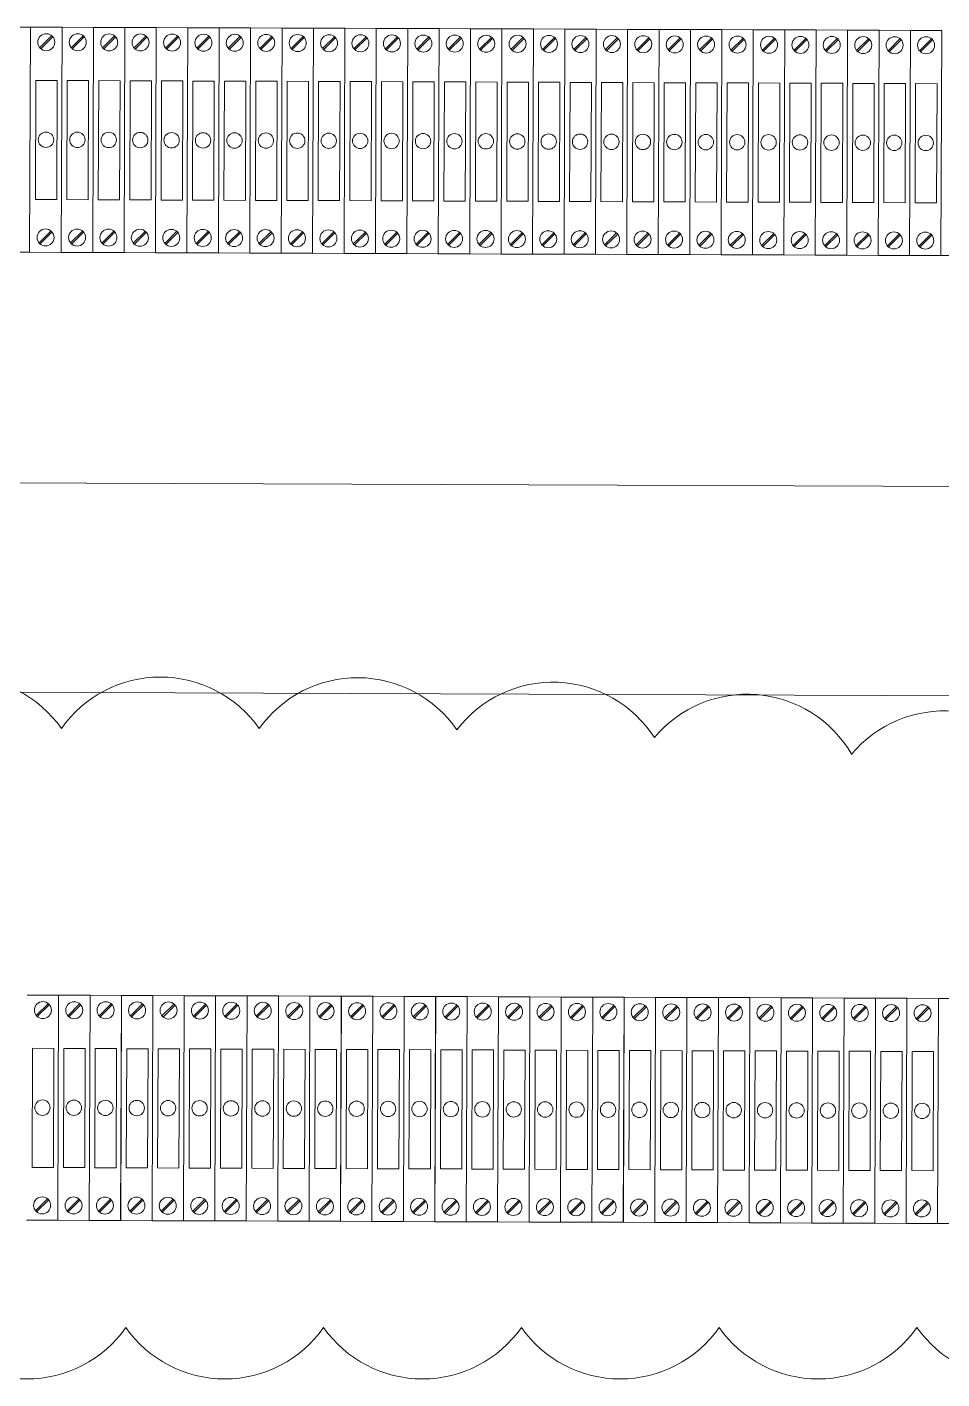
# Model space of a CAD drawing. Header units: millimetres. Extents: x 32721 to 103787, y 57624 to 127312.
# Drawn here: x 33355.2 to 33443.5, y 61426.7 to 61557.2 of the extents above; entities that cross this region are included whole.
import ezdxf

# ---------------------------------------------------------------- set-up
doc = ezdxf.new("R2010")
doc.units = ezdxf.units.MM
doc.header["$LTSCALE"] = 10
doc.layers.add('1轮廓实线层', color=7, linetype='Continuous', lineweight=18)

msp = doc.modelspace()

# ---------------------------------------------------------------- linework, layer by layer
at = {"layer": '1轮廓实线层', "lineweight": 13}
for p, q in [((33352.47, 61557.18), (33355.5, 61557.17)), ((33355.5, 61557.17), (33355.43, 61535.44)), ((33355.53, 61557.17), (33358.56, 61557.16)), ((33356.41, 61555.2), (33357.58, 61556.35)), ((33358.56, 61557.16), (33358.49, 61535.43)), ((33358.49, 61535.43), (33358.56, 61557.16)), ((33358.56, 61557.16), (33361.6, 61557.15)), ((33359.44, 61555.18), (33360.61, 61556.34)), ((33361.6, 61557.15), (33361.52, 61535.42)), ((33361.52, 61535.42), (33361.6, 61557.15)), ((33361.6, 61557.15), (33364.63, 61557.14)), ((33362.48, 61555.17), (33363.64, 61556.33)), ((33364.63, 61557.14), (33364.55, 61535.41)), ((33364.55, 61535.41), (33364.63, 61557.14)), ((33364.63, 61557.14), (33367.66, 61557.13)), ((33365.51, 61555.16), (33366.67, 61556.32)), ((33367.66, 61557.13), (33367.59, 61535.39)), ((33367.59, 61535.39), (33367.66, 61557.13)), ((33367.66, 61557.13), (33370.7, 61557.12)), ((33370.7, 61557.12), (33370.62, 61535.38)), ((33370.62, 61535.38), (33370.7, 61557.12)), ((33370.7, 61557.12), (33373.73, 61557.1)), ((33373.73, 61557.1), (33373.65, 61535.37)), ((33373.65, 61535.37), (33373.73, 61557.1)), ((33373.73, 61557.1), (33376.76, 61557.09)), ((33376.76, 61557.09), (33376.68, 61535.36)), ((33376.69, 61535.36), (33376.76, 61557.09)), ((33376.76, 61557.09), (33379.8, 61557.08)), ((33379.8, 61557.08), (33379.72, 61535.35)), ((33379.72, 61535.35), (33379.8, 61557.08)), ((33379.8, 61557.08), (33382.83, 61557.07)), ((33382.83, 61557.07), (33382.75, 61535.34)), ((33382.75, 61535.34), (33382.83, 61557.07)), ((33382.83, 61557.07), (33385.86, 61557.06)), ((33385.86, 61557.06), (33385.78, 61535.33)), ((33385.78, 61535.33), (33385.86, 61557.06)), ((33385.86, 61557.06), (33388.9, 61557.05)), ((33388.9, 61557.05), (33388.82, 61535.32)), ((33388.82, 61535.32), (33388.9, 61557.05)), ((33388.9, 61557.05), (33391.93, 61557.04)), ((33391.93, 61557.04), (33391.85, 61535.31)), ((33391.85, 61535.31), (33391.93, 61557.04)), ((33391.93, 61557.04), (33394.96, 61557.03)), ((33394.96, 61557.03), (33394.88, 61535.3)), ((33394.88, 61535.3), (33394.96, 61557.03)), ((33394.96, 61557.03), (33397.99, 61557.02)), ((33397.99, 61557.02), (33397.92, 61535.28)), ((33397.92, 61535.28), (33398, 61557.02)), ((33398, 61557.02), (33401.03, 61557.01)), ((33401.03, 61557.01), (33400.95, 61535.27)), ((33400.95, 61535.27), (33401.03, 61557.01)), ((33401.03, 61557.01), (33404.06, 61557)), ((33404.06, 61557), (33403.98, 61535.26)), ((33403.98, 61535.26), (33404.06, 61557)), ((33404.06, 61557), (33407.09, 61556.98)), ((33407.09, 61556.98), (33407.02, 61535.25)), ((33407.02, 61535.25), (33407.09, 61556.98)), ((33407.09, 61556.98), (33410.13, 61556.97)), ((33410.13, 61556.97), (33410.05, 61535.24)), ((33410.05, 61535.24), (33410.13, 61556.97)), ((33410.13, 61556.97), (33413.16, 61556.96)), ((33413.16, 61556.96), (33413.08, 61535.23)), ((33413.08, 61535.23), (33413.16, 61556.96)), ((33413.16, 61556.96), (33416.19, 61556.95)), ((33416.19, 61556.95), (33416.12, 61535.22)), ((33416.12, 61535.22), (33416.19, 61556.95)), ((33416.19, 61556.95), (33419.23, 61556.94)), ((33419.23, 61556.94), (33419.15, 61535.21)), ((33419.15, 61535.21), (33419.23, 61556.94)), ((33419.15, 61535.21), (33419.23, 61556.94)), ((33419.23, 61556.94), (33422.26, 61556.93)), ((33422.26, 61556.93), (33422.18, 61535.2)), ((33422.18, 61535.2), (33422.26, 61556.93)), ((33422.26, 61556.93), (33425.29, 61556.92)), ((33425.29, 61556.92), (33425.22, 61535.19)), ((33425.22, 61535.19), (33425.29, 61556.92)), ((33425.29, 61556.92), (33428.33, 61556.91)), ((33428.33, 61556.91), (33428.25, 61535.18)), ((33428.25, 61535.18), (33428.33, 61556.91)), ((33428.33, 61556.91), (33431.36, 61556.9)), ((33431.36, 61556.9), (33431.28, 61535.16)), ((33431.28, 61535.16), (33431.36, 61556.9)), ((33431.36, 61556.9), (33434.39, 61556.89)), ((33434.39, 61556.89), (33434.31, 61535.15)), ((33434.32, 61535.15), (33434.39, 61556.89)), ((33434.39, 61556.89), (33437.43, 61556.87)), ((33437.43, 61556.87), (33437.35, 61535.14)), ((33437.35, 61535.14), (33437.43, 61556.87)), ((33437.43, 61556.87), (33440.46, 61556.86)), ((33440.46, 61556.86), (33440.38, 61535.13)), ((33440.38, 61535.13), (33440.46, 61556.86)), ((33440.46, 61556.86), (33443.49, 61556.85)), ((33443.49, 61556.85), (33443.41, 61535.12)), ((33356.51, 61555.09), (33357.68, 61556.25)), ((33359.54, 61555.08), (33360.71, 61556.24)), ((33362.58, 61555.07), (33363.74, 61556.23)), ((33365.61, 61555.06), (33366.78, 61556.22)), ((33368.54, 61555.15), (33369.71, 61556.31)), ((33368.64, 61555.05), (33369.81, 61556.21)), ((33371.57, 61555.14), (33372.74, 61556.3)), ((33371.68, 61555.04), (33372.84, 61556.2)), ((33374.61, 61555.13), (33375.77, 61556.29)), ((33374.71, 61555.03), (33375.88, 61556.19)), ((33377.64, 61555.12), (33378.81, 61556.28)), ((33377.74, 61555.02), (33378.91, 61556.17)), ((33380.67, 61555.11), (33381.84, 61556.27)), ((33380.78, 61555.01), (33381.94, 61556.16)), ((33383.71, 61555.1), (33384.87, 61556.25)), ((33383.81, 61554.99), (33384.97, 61556.15)), ((33386.74, 61555.09), (33387.91, 61556.24)), ((33386.84, 61554.98), (33388.01, 61556.14)), ((33389.77, 61555.08), (33390.94, 61556.23)), ((33389.88, 61554.97), (33391.04, 61556.13)), ((33392.81, 61555.06), (33393.97, 61556.22)), ((33392.91, 61554.96), (33394.07, 61556.12)), ((33395.84, 61555.05), (33397.01, 61556.21)), ((33395.94, 61554.95), (33397.11, 61556.11)), ((33398.87, 61555.04), (33400.04, 61556.2)), ((33398.97, 61554.94), (33400.14, 61556.1)), ((33401.91, 61555.03), (33403.07, 61556.19)), ((33402.01, 61554.93), (33403.17, 61556.09)), ((33404.94, 61555.02), (33406.11, 61556.18)), ((33405.04, 61554.92), (33406.21, 61556.08)), ((33407.97, 61555.01), (33409.14, 61556.17)), ((33408.07, 61554.91), (33409.24, 61556.06)), ((33411.01, 61555), (33412.17, 61556.16)), ((33411.11, 61554.9), (33412.27, 61556.05)), ((33414.04, 61554.99), (33415.2, 61556.14)), ((33414.14, 61554.89), (33415.31, 61556.04)), ((33417.07, 61554.98), (33418.24, 61556.13)), ((33417.17, 61554.87), (33418.34, 61556.03)), ((33420.11, 61554.97), (33421.27, 61556.12)), ((33420.21, 61554.86), (33421.37, 61556.02)), ((33423.14, 61554.95), (33424.3, 61556.11)), ((33423.24, 61554.85), (33424.41, 61556.01)), ((33426.17, 61554.94), (33427.34, 61556.1)), ((33426.27, 61554.84), (33427.44, 61556)), ((33429.21, 61554.93), (33430.37, 61556.09)), ((33429.31, 61554.83), (33430.47, 61555.99)), ((33432.24, 61554.92), (33433.4, 61556.08)), ((33432.34, 61554.82), (33433.51, 61555.98)), ((33435.27, 61554.91), (33436.44, 61556.07)), ((33435.37, 61554.81), (33436.54, 61555.97)), ((33438.3, 61554.9), (33439.47, 61556.06)), ((33438.41, 61554.8), (33439.57, 61555.96)), ((33441.34, 61554.89), (33442.5, 61556.05)), ((33441.44, 61554.79), (33442.6, 61555.94)), ((33356.34, 61536.35), (33357.51, 61537.5)), ((33356.44, 61536.24), (33357.61, 61537.4)), ((33359.37, 61536.34), (33360.54, 61537.49)), ((33359.48, 61536.23), (33360.64, 61537.39)), ((33362.41, 61536.32), (33363.57, 61537.48)), ((33362.51, 61536.22), (33363.67, 61537.38)), ((33365.44, 61536.31), (33366.61, 61537.47)), ((33365.54, 61536.21), (33366.71, 61537.37)), ((33368.47, 61536.3), (33369.64, 61537.46)), ((33368.58, 61536.2), (33369.74, 61537.36)), ((33371.51, 61536.29), (33372.67, 61537.45)), ((33371.61, 61536.19), (33372.77, 61537.35)), ((33374.54, 61536.28), (33375.71, 61537.44)), ((33374.64, 61536.18), (33375.81, 61537.34)), ((33377.57, 61536.27), (33378.74, 61537.43)), ((33377.67, 61536.17), (33378.84, 61537.32)), ((33380.61, 61536.26), (33381.77, 61537.42)), ((33380.71, 61536.16), (33381.87, 61537.31)), ((33383.64, 61536.25), (33384.81, 61537.41)), ((33383.74, 61536.15), (33384.91, 61537.3)), ((33386.67, 61536.24), (33387.84, 61537.39)), ((33386.77, 61536.13), (33387.94, 61537.29)), ((33389.71, 61536.23), (33390.87, 61537.38)), ((33389.81, 61536.12), (33390.97, 61537.28)), ((33392.74, 61536.21), (33393.9, 61537.37)), ((33392.84, 61536.11), (33394.01, 61537.27)), ((33395.77, 61536.2), (33396.94, 61537.36)), ((33395.87, 61536.1), (33397.04, 61537.26)), ((33398.81, 61536.19), (33399.97, 61537.35)), ((33398.91, 61536.09), (33400.07, 61537.25)), ((33401.84, 61536.18), (33403, 61537.34)), ((33401.94, 61536.08), (33403.11, 61537.24)), ((33404.87, 61536.17), (33406.04, 61537.33)), ((33404.97, 61536.07), (33406.14, 61537.23)), ((33407.9, 61536.16), (33409.07, 61537.32)), ((33408.01, 61536.06), (33409.17, 61537.22)), ((33410.94, 61536.15), (33412.1, 61537.31)), ((33411.04, 61536.05), (33412.2, 61537.2)), ((33413.97, 61536.14), (33415.14, 61537.3)), ((33414.07, 61536.04), (33415.24, 61537.19)), ((33417, 61536.13), (33418.17, 61537.28)), ((33417.11, 61536.03), (33418.27, 61537.18)), ((33420.04, 61536.12), (33421.2, 61537.27)), ((33420.14, 61536.01), (33421.3, 61537.17)), ((33423.07, 61536.11), (33424.24, 61537.26)), ((33423.17, 61536), (33424.34, 61537.16)), ((33426.1, 61536.09), (33427.27, 61537.25)), ((33426.21, 61535.99), (33427.37, 61537.15)), ((33429.14, 61536.08), (33430.3, 61537.24)), ((33429.24, 61535.98), (33430.4, 61537.14)), ((33432.17, 61536.07), (33433.34, 61537.23)), ((33432.27, 61535.97), (33433.44, 61537.13)), ((33435.2, 61536.06), (33436.37, 61537.22)), ((33435.3, 61535.96), (33436.47, 61537.12)), ((33438.24, 61536.05), (33439.4, 61537.21)), ((33438.34, 61535.95), (33439.5, 61537.11)), ((33441.27, 61536.04), (33442.44, 61537.2)), ((33441.37, 61535.94), (33442.54, 61537.09)), ((33355.43, 61535.44), (33352.39, 61535.45)), ((33358.49, 61535.43), (33355.45, 61535.44)), ((33361.52, 61535.42), (33358.49, 61535.43)), ((33364.55, 61535.41), (33361.52, 61535.42)), ((33367.59, 61535.39), (33364.55, 61535.41)), ((33370.62, 61535.38), (33367.59, 61535.39)), ((33373.65, 61535.37), (33370.62, 61535.38)), ((33376.68, 61535.36), (33373.65, 61535.37)), ((33379.72, 61535.35), (33376.69, 61535.36)), ((33382.75, 61535.34), (33379.72, 61535.35)), ((33385.78, 61535.33), (33382.75, 61535.34)), ((33388.82, 61535.32), (33385.78, 61535.33)), ((33391.85, 61535.31), (33388.82, 61535.32)), ((33394.88, 61535.3), (33391.85, 61535.31)), ((33397.92, 61535.28), (33394.88, 61535.3)), ((33400.95, 61535.27), (33397.92, 61535.28)), ((33403.98, 61535.26), (33400.95, 61535.27)), ((33407.02, 61535.25), (33403.98, 61535.26)), ((33410.05, 61535.24), (33407.02, 61535.25)), ((33413.08, 61535.23), (33410.05, 61535.24)), ((33416.12, 61535.22), (33413.08, 61535.23)), ((33419.15, 61535.21), (33416.12, 61535.22)), ((33422.18, 61535.2), (33419.15, 61535.21)), ((33425.22, 61535.19), (33422.18, 61535.2)), ((33428.25, 61535.18), (33425.22, 61535.19)), ((33431.28, 61535.16), (33428.25, 61535.18)), ((33434.31, 61535.15), (33431.28, 61535.16)), ((33437.35, 61535.14), (33434.32, 61535.15)), ((33440.38, 61535.13), (33437.35, 61535.14)), ((33443.41, 61535.12), (33440.38, 61535.13)), ((33446.47, 61535.11), (33443.44, 61535.12)), ((33355.19, 61463.73), (33358.23, 61463.72)), ((33358.23, 61463.72), (33358.15, 61441.99)), ((33358.15, 61441.99), (33358.23, 61463.72)), ((33358.23, 61463.72), (33361.26, 61463.71)), ((33361.26, 61463.71), (33361.18, 61441.97)), ((33361.18, 61441.97), (33361.26, 61463.71)), ((33361.26, 61463.71), (33364.29, 61463.7)), ((33364.29, 61463.7), (33364.21, 61441.96)), ((33364.22, 61441.96), (33364.29, 61463.7)), ((33364.29, 61463.7), (33367.33, 61463.69)), ((33367.33, 61463.69), (33367.25, 61441.95)), ((33367.25, 61441.95), (33367.33, 61463.69)), ((33367.33, 61463.69), (33370.36, 61463.67)), ((33370.36, 61463.67), (33370.28, 61441.94)), ((33370.28, 61441.94), (33370.36, 61463.67)), ((33370.36, 61463.67), (33373.39, 61463.66)), ((33373.39, 61463.66), (33373.31, 61441.93)), ((33373.31, 61441.93), (33373.39, 61463.66)), ((33373.39, 61463.66), (33376.43, 61463.65)), ((33376.43, 61463.65), (33376.35, 61441.92)), ((33376.35, 61441.92), (33376.43, 61463.65)), ((33376.43, 61463.65), (33379.46, 61463.64)), ((33356.07, 61461.75), (33357.24, 61462.91)), ((33356.17, 61461.65), (33357.34, 61462.81)), ((33359.11, 61461.74), (33360.27, 61462.9)), ((33359.21, 61461.64), (33360.37, 61462.8)), ((33362.14, 61461.73), (33363.3, 61462.89)), ((33362.24, 61461.63), (33363.41, 61462.79)), ((33365.17, 61461.72), (33366.34, 61462.88)), ((33365.27, 61461.62), (33366.44, 61462.78)), ((33368.2, 61461.71), (33369.37, 61462.87)), ((33368.31, 61461.61), (33369.47, 61462.77)), ((33371.24, 61461.7), (33372.4, 61462.86)), ((33371.34, 61461.6), (33372.5, 61462.75)), ((33374.27, 61461.69), (33375.44, 61462.85)), ((33374.37, 61461.59), (33375.54, 61462.74)), ((33377.3, 61461.68), (33378.47, 61462.84)), ((33377.41, 61461.58), (33378.57, 61462.73)), ((33379.46, 61463.64), (33379.38, 61441.91)), ((33379.38, 61441.91), (33379.46, 61463.64)), ((33379.46, 61463.64), (33382.49, 61463.63)), ((33380.34, 61461.67), (33381.5, 61462.82)), ((33380.44, 61461.56), (33381.6, 61462.72)), ((33382.49, 61463.63), (33382.41, 61441.9)), ((33382.41, 61441.9), (33382.49, 61463.63)), ((33382.49, 61463.63), (33385.52, 61463.62)), ((33383.37, 61461.66), (33384.54, 61462.81)), ((33383.47, 61461.55), (33384.64, 61462.71)), ((33385.52, 61463.62), (33385.45, 61441.89)), ((33385.45, 61441.89), (33385.53, 61463.62)), ((33385.53, 61463.62), (33388.56, 61463.61)), ((33386.4, 61461.64), (33387.57, 61462.8)), ((33386.5, 61461.54), (33387.67, 61462.7)), ((33388.56, 61463.61), (33388.48, 61441.88)), ((33388.48, 61441.88), (33388.56, 61463.61)), ((33388.56, 61463.61), (33391.59, 61463.6)), ((33389.44, 61461.63), (33390.6, 61462.79)), ((33389.54, 61461.53), (33390.7, 61462.69)), ((33391.59, 61463.6), (33391.51, 61441.87)), ((33391.51, 61441.87), (33391.59, 61463.6)), ((33391.59, 61463.6), (33394.62, 61463.59)), ((33392.47, 61461.62), (33393.64, 61462.78)), ((33392.57, 61461.52), (33393.74, 61462.68)), ((33394.62, 61463.59), (33394.55, 61441.85)), ((33394.55, 61441.85), (33394.63, 61463.59)), ((33394.63, 61463.59), (33397.66, 61463.58)), ((33395.5, 61461.61), (33396.67, 61462.77)), ((33395.6, 61461.51), (33396.77, 61462.67)), ((33397.66, 61463.58), (33397.58, 61441.84)), ((33397.58, 61441.84), (33397.66, 61463.58)), ((33397.66, 61463.58), (33400.69, 61463.57)), ((33398.54, 61461.6), (33399.7, 61462.76)), ((33398.64, 61461.5), (33399.8, 61462.66)), ((33400.69, 61463.57), (33400.61, 61441.83)), ((33400.61, 61441.83), (33400.69, 61463.57)), ((33400.69, 61463.57), (33403.72, 61463.55)), ((33401.57, 61461.59), (33402.73, 61462.75)), ((33401.67, 61461.49), (33402.84, 61462.65)), ((33403.72, 61463.55), (33403.65, 61441.82)), ((33403.65, 61441.82), (33403.72, 61463.55)), ((33403.72, 61463.55), (33406.76, 61463.54)), ((33404.6, 61461.58), (33405.77, 61462.74)), ((33404.7, 61461.48), (33405.87, 61462.63)), ((33406.76, 61463.54), (33406.68, 61441.81)), ((33406.68, 61441.81), (33406.76, 61463.54)), ((33406.76, 61463.54), (33409.79, 61463.53)), ((33407.64, 61461.57), (33408.8, 61462.73)), ((33407.74, 61461.47), (33408.9, 61462.62)), ((33409.79, 61463.53), (33409.71, 61441.8)), ((33409.71, 61441.8), (33409.79, 61463.53)), ((33409.79, 61463.53), (33412.82, 61463.52)), ((33410.67, 61461.56), (33411.83, 61462.71)), ((33410.77, 61461.46), (33411.94, 61462.61)), ((33412.82, 61463.52), (33412.74, 61441.79)), ((33412.75, 61441.79), (33412.82, 61463.52)), ((33412.82, 61463.52), (33415.86, 61463.51)), ((33413.7, 61461.55), (33414.87, 61462.7)), ((33413.8, 61461.44), (33414.97, 61462.6)), ((33415.86, 61463.51), (33415.78, 61441.78)), ((33415.78, 61441.78), (33415.86, 61463.51)), ((33415.86, 61463.51), (33418.89, 61463.5)), ((33416.73, 61461.54), (33417.9, 61462.69)), ((33416.84, 61461.43), (33418, 61462.59)), ((33418.89, 61463.5), (33418.81, 61441.77)), ((33418.81, 61441.77), (33418.89, 61463.5)), ((33418.81, 61441.77), (33418.89, 61463.5)), ((33418.89, 61463.5), (33421.92, 61463.49)), ((33419.77, 61461.52), (33420.93, 61462.68)), ((33419.87, 61461.42), (33421.04, 61462.58)), ((33421.92, 61463.49), (33421.84, 61441.76)), ((33421.85, 61441.76), (33421.92, 61463.49)), ((33421.92, 61463.49), (33424.96, 61463.48)), ((33422.8, 61461.51), (33423.97, 61462.67)), ((33422.9, 61461.41), (33424.07, 61462.57)), ((33424.96, 61463.48), (33424.88, 61441.74)), ((33424.88, 61441.74), (33424.96, 61463.48)), ((33424.96, 61463.48), (33427.99, 61463.47)), ((33425.83, 61461.5), (33427, 61462.66)), ((33425.94, 61461.4), (33427.1, 61462.56)), ((33427.99, 61463.47), (33427.91, 61441.73)), ((33427.91, 61441.73), (33427.99, 61463.47)), ((33427.99, 61463.47), (33431.02, 61463.46)), ((33428.87, 61461.49), (33430.03, 61462.65)), ((33428.97, 61461.39), (33430.13, 61462.55)), ((33431.02, 61463.46), (33430.94, 61441.72)), ((33430.94, 61441.72), (33431.02, 61463.46)), ((33431.02, 61463.46), (33434.06, 61463.44)), ((33431.9, 61461.48), (33433.07, 61462.64)), ((33432, 61461.38), (33433.17, 61462.54)), ((33434.06, 61463.44), (33433.98, 61441.71)), ((33433.98, 61441.71), (33434.06, 61463.44)), ((33434.06, 61463.44), (33437.09, 61463.43)), ((33434.93, 61461.47), (33436.1, 61462.63)), ((33435.04, 61461.37), (33436.2, 61462.52)), ((33437.09, 61463.43), (33437.01, 61441.7)), ((33437.01, 61441.7), (33437.09, 61463.43)), ((33437.09, 61463.43), (33440.12, 61463.42)), ((33437.97, 61461.46), (33439.13, 61462.62)), ((33438.07, 61461.36), (33439.23, 61462.51)), ((33440.12, 61463.42), (33440.04, 61441.69)), ((33440.04, 61441.69), (33440.12, 61463.42)), ((33440.12, 61463.42), (33443.16, 61463.41)), ((33441, 61461.45), (33442.17, 61462.61)), ((33441.1, 61461.35), (33442.27, 61462.5)), ((33443.16, 61463.41), (33443.08, 61441.68)), ((33443.18, 61463.41), (33446.22, 61463.4)), ((33356, 61442.91), (33357.17, 61444.06)), ((33356.11, 61442.8), (33357.27, 61443.96)), ((33359.04, 61442.89), (33360.2, 61444.05)), ((33359.14, 61442.79), (33360.3, 61443.95)), ((33362.07, 61442.88), (33363.24, 61444.04)), ((33362.17, 61442.78), (33363.34, 61443.94)), ((33365.1, 61442.87), (33366.27, 61444.03)), ((33365.2, 61442.77), (33366.37, 61443.93)), ((33368.14, 61442.86), (33369.3, 61444.02)), ((33368.24, 61442.76), (33369.4, 61443.92)), ((33371.17, 61442.85), (33372.34, 61444.01)), ((33371.27, 61442.75), (33372.44, 61443.91)), ((33374.2, 61442.84), (33375.37, 61444)), ((33374.3, 61442.74), (33375.47, 61443.89)), ((33377.24, 61442.83), (33378.4, 61443.99)), ((33377.34, 61442.73), (33378.5, 61443.88)), ((33380.27, 61442.82), (33381.43, 61443.97)), ((33380.37, 61442.72), (33381.54, 61443.87)), ((33383.3, 61442.81), (33384.47, 61443.96)), ((33383.4, 61442.7), (33384.57, 61443.86)), ((33386.34, 61442.8), (33387.5, 61443.95)), ((33386.44, 61442.69), (33387.6, 61443.85)), ((33389.37, 61442.78), (33390.53, 61443.94)), ((33389.47, 61442.68), (33390.64, 61443.84)), ((33392.4, 61442.77), (33393.57, 61443.93)), ((33392.5, 61442.67), (33393.67, 61443.83)), ((33395.43, 61442.76), (33396.6, 61443.92)), ((33395.54, 61442.66), (33396.7, 61443.82)), ((33398.47, 61442.75), (33399.63, 61443.91)), ((33398.57, 61442.65), (33399.73, 61443.81)), ((33401.5, 61442.74), (33402.67, 61443.9)), ((33401.6, 61442.64), (33402.77, 61443.8)), ((33404.53, 61442.73), (33405.7, 61443.89)), ((33404.64, 61442.63), (33405.8, 61443.79)), ((33407.57, 61442.72), (33408.73, 61443.88)), ((33407.67, 61442.62), (33408.83, 61443.77)), ((33410.6, 61442.71), (33411.77, 61443.87)), ((33410.7, 61442.61), (33411.87, 61443.76)), ((33413.63, 61442.7), (33414.8, 61443.85)), ((33413.73, 61442.59), (33414.9, 61443.75)), ((33416.67, 61442.69), (33417.83, 61443.84)), ((33416.77, 61442.58), (33417.93, 61443.74)), ((33419.7, 61442.68), (33420.87, 61443.83)), ((33419.8, 61442.57), (33420.97, 61443.73)), ((33422.73, 61442.66), (33423.9, 61443.82)), ((33422.83, 61442.56), (33424, 61443.72)), ((33425.77, 61442.65), (33426.93, 61443.81)), ((33425.87, 61442.55), (33427.03, 61443.71)), ((33428.8, 61442.64), (33429.97, 61443.8)), ((33428.9, 61442.54), (33430.07, 61443.7)), ((33431.83, 61442.63), (33433, 61443.79)), ((33431.93, 61442.53), (33433.1, 61443.69)), ((33434.87, 61442.62), (33436.03, 61443.78)), ((33434.97, 61442.52), (33436.13, 61443.68)), ((33437.9, 61442.61), (33439.06, 61443.77)), ((33438, 61442.51), (33439.17, 61443.66)), ((33440.93, 61442.6), (33442.1, 61443.76)), ((33441.03, 61442.5), (33442.2, 61443.65)), ((33358.15, 61441.99), (33355.12, 61442)), ((33361.18, 61441.97), (33358.15, 61441.99)), ((33364.21, 61441.96), (33361.18, 61441.97)), ((33367.25, 61441.95), (33364.22, 61441.96)), ((33370.28, 61441.94), (33367.25, 61441.95)), ((33373.31, 61441.93), (33370.28, 61441.94)), ((33376.35, 61441.92), (33373.31, 61441.93)), ((33379.38, 61441.91), (33376.35, 61441.92)), ((33382.41, 61441.9), (33379.38, 61441.91)), ((33385.45, 61441.89), (33382.41, 61441.9)), ((33388.48, 61441.88), (33385.45, 61441.89)), ((33391.51, 61441.87), (33388.48, 61441.88)), ((33394.55, 61441.85), (33391.51, 61441.87)), ((33397.58, 61441.84), (33394.55, 61441.85)), ((33400.61, 61441.83), (33397.58, 61441.84)), ((33403.65, 61441.82), (33400.61, 61441.83)), ((33406.68, 61441.81), (33403.65, 61441.82)), ((33409.71, 61441.8), (33406.68, 61441.81)), ((33412.74, 61441.79), (33409.71, 61441.8)), ((33415.78, 61441.78), (33412.75, 61441.79)), ((33418.81, 61441.77), (33415.78, 61441.78)), ((33421.84, 61441.76), (33418.81, 61441.77)), ((33424.88, 61441.74), (33421.85, 61441.76)), ((33427.91, 61441.73), (33424.88, 61441.74)), ((33430.94, 61441.72), (33427.91, 61441.73)), ((33433.98, 61441.71), (33430.94, 61441.72)), ((33437.01, 61441.7), (33433.98, 61441.71)), ((33440.04, 61441.69), (33437.01, 61441.7)), ((33443.08, 61441.68), (33440.04, 61441.69)), ((33446.14, 61441.67), (33443.1, 61441.68))]:
    msp.add_line(p, q, dxfattribs=at)
at = {"layer": '1轮廓实线层'}
for p, q in [((33663.59, 61512.05), (33085.68, 61514.14)), ((33663.51, 61491.84), (33085.61, 61493.92))]:
    msp.add_line(p, q, dxfattribs=at)
at = {"layer": '1轮廓实线层', "lineweight": 13}
for points in [[(33356.04, 61552.03), (33358.1, 61552.02), (33358.06, 61540.52), (33355.99, 61540.53)], [(33359.07, 61552.02), (33361.13, 61552.01), (33361.09, 61540.51), (33359.03, 61540.52)], [(33362.1, 61552.01), (33364.16, 61552), (33364.12, 61540.5), (33362.06, 61540.51)], [(33365.14, 61552), (33367.2, 61551.99), (33367.16, 61540.49), (33365.09, 61540.49)], [(33368.17, 61551.98), (33370.23, 61551.98), (33370.19, 61540.48), (33368.13, 61540.48)], [(33371.2, 61551.97), (33373.26, 61551.97), (33373.22, 61540.46), (33371.16, 61540.47)], [(33374.23, 61551.96), (33376.3, 61551.96), (33376.26, 61540.45), (33374.19, 61540.46)], [(33377.27, 61551.95), (33379.33, 61551.94), (33379.29, 61540.44), (33377.23, 61540.45)], [(33380.3, 61551.94), (33382.36, 61551.93), (33382.32, 61540.43), (33380.26, 61540.44)], [(33383.33, 61551.93), (33385.4, 61551.92), (33385.36, 61540.42), (33383.29, 61540.43)], [(33386.37, 61551.92), (33388.43, 61551.91), (33388.39, 61540.41), (33386.33, 61540.42)], [(33389.4, 61551.91), (33391.46, 61551.9), (33391.42, 61540.4), (33389.36, 61540.41)], [(33392.43, 61551.9), (33394.5, 61551.89), (33394.45, 61540.39), (33392.39, 61540.4)], [(33395.47, 61551.89), (33397.53, 61551.88), (33397.49, 61540.38), (33395.43, 61540.38)], [(33398.5, 61551.88), (33400.56, 61551.87), (33400.52, 61540.37), (33398.46, 61540.37)], [(33401.53, 61551.86), (33403.6, 61551.86), (33403.55, 61540.36), (33401.49, 61540.36)], [(33404.57, 61551.85), (33406.63, 61551.85), (33406.59, 61540.34), (33404.52, 61540.35)], [(33407.6, 61551.84), (33409.66, 61551.84), (33409.62, 61540.33), (33407.56, 61540.34)], [(33410.63, 61551.83), (33412.69, 61551.82), (33412.65, 61540.32), (33410.59, 61540.33)], [(33413.67, 61551.82), (33415.73, 61551.81), (33415.69, 61540.31), (33413.62, 61540.32)], [(33416.7, 61551.81), (33418.76, 61551.8), (33418.72, 61540.3), (33416.66, 61540.31)], [(33419.73, 61551.8), (33421.79, 61551.79), (33421.75, 61540.29), (33419.69, 61540.3)], [(33422.77, 61551.79), (33424.83, 61551.78), (33424.79, 61540.28), (33422.72, 61540.29)], [(33425.8, 61551.78), (33427.86, 61551.77), (33427.82, 61540.27), (33425.76, 61540.28)], [(33428.83, 61551.77), (33430.89, 61551.76), (33430.85, 61540.26), (33428.79, 61540.26)], [(33431.86, 61551.75), (33433.93, 61551.75), (33433.89, 61540.25), (33431.82, 61540.25)], [(33434.9, 61551.74), (33436.96, 61551.74), (33436.92, 61540.23), (33434.86, 61540.24)], [(33437.93, 61551.73), (33439.99, 61551.73), (33439.95, 61540.22), (33437.89, 61540.23)], [(33440.96, 61551.72), (33443.03, 61551.71), (33442.99, 61540.21), (33440.92, 61540.22)], [(33355.7, 61458.59), (33357.76, 61458.58), (33357.72, 61447.08), (33355.66, 61447.09)], [(33358.73, 61458.58), (33360.79, 61458.57), (33360.75, 61447.07), (33358.69, 61447.07)], [(33361.77, 61458.57), (33363.83, 61458.56), (33363.79, 61447.06), (33361.72, 61447.06)], [(33364.8, 61458.55), (33366.86, 61458.55), (33366.82, 61447.05), (33364.76, 61447.05)], [(33367.83, 61458.54), (33369.89, 61458.54), (33369.85, 61447.03), (33367.79, 61447.04)], [(33370.86, 61458.53), (33372.93, 61458.53), (33372.89, 61447.02), (33370.82, 61447.03)], [(33373.9, 61458.52), (33375.96, 61458.51), (33375.92, 61447.01), (33373.86, 61447.02)], [(33376.93, 61458.51), (33378.99, 61458.5), (33378.95, 61447), (33376.89, 61447.01)], [(33379.96, 61458.5), (33382.03, 61458.49), (33381.98, 61446.99), (33379.92, 61447)], [(33383, 61458.49), (33385.06, 61458.48), (33385.02, 61446.98), (33382.96, 61446.99)], [(33386.03, 61458.48), (33388.09, 61458.47), (33388.05, 61446.97), (33385.99, 61446.98)], [(33389.06, 61458.47), (33391.13, 61458.46), (33391.08, 61446.96), (33389.02, 61446.97)], [(33392.1, 61458.46), (33394.16, 61458.45), (33394.12, 61446.95), (33392.05, 61446.95)], [(33395.13, 61458.45), (33397.19, 61458.44), (33397.15, 61446.94), (33395.09, 61446.94)], [(33398.16, 61458.43), (33400.22, 61458.43), (33400.18, 61446.92), (33398.12, 61446.93)], [(33401.2, 61458.42), (33403.26, 61458.42), (33403.22, 61446.91), (33401.15, 61446.92)], [(33404.23, 61458.41), (33406.29, 61458.4), (33406.25, 61446.9), (33404.19, 61446.91)], [(33407.26, 61458.4), (33409.32, 61458.39), (33409.28, 61446.89), (33407.22, 61446.9)], [(33410.3, 61458.39), (33412.36, 61458.38), (33412.32, 61446.88), (33410.25, 61446.89)], [(33413.33, 61458.38), (33415.39, 61458.37), (33415.35, 61446.87), (33413.29, 61446.88)], [(33416.36, 61458.37), (33418.42, 61458.36), (33418.38, 61446.86), (33416.32, 61446.87)], [(33419.4, 61458.36), (33421.46, 61458.35), (33421.42, 61446.85), (33419.35, 61446.86)], [(33422.43, 61458.35), (33424.49, 61458.34), (33424.45, 61446.84), (33422.39, 61446.84)], [(33425.46, 61458.34), (33427.52, 61458.33), (33427.48, 61446.83), (33425.42, 61446.83)], [(33428.49, 61458.32), (33430.56, 61458.32), (33430.52, 61446.82), (33428.45, 61446.82)], [(33431.53, 61458.31), (33433.59, 61458.31), (33433.55, 61446.8), (33431.49, 61446.81)], [(33434.56, 61458.3), (33436.62, 61458.3), (33436.58, 61446.79), (33434.52, 61446.8)], [(33437.59, 61458.29), (33439.66, 61458.28), (33439.61, 61446.78), (33437.55, 61446.79)], [(33440.63, 61458.28), (33442.69, 61458.27), (33442.65, 61446.77), (33440.59, 61446.78)]]:
    msp.add_lwpolyline(points, close=True, dxfattribs=at)
at = {"layer": '1轮廓实线层', "color": 1}
for points in [[(33453.8, 61485.36, 0.520567), (33434.78, 61486.98, 0.520567), (33415.75, 61488.58, 0.520567), (33396.68, 61489.34, 0.520567), (33377.59, 61489.46, 0.520567), (33358.5, 61489.46, 0.520567), (33339.4, 61489.46, 0.520567)], [(33345.63, 61431.64, 0.520567), (33364.72, 61431.64, 0.520567), (33383.81, 61431.64, 0.520567), (33402.91, 61431.64, 0.520567), (33422, 61431.64, 0.520567), (33441.09, 61431.64, 0.520567), (33460.19, 61431.64, 0.520567)]]:
    msp.add_lwpolyline(points, format="xyb", dxfattribs=at)
at = {"layer": '1轮廓实线层', "lineweight": 13}
for centre, radius in [((33357.04, 61555.72), 0.821), ((33360.08, 61555.71), 0.821), ((33363.11, 61555.7), 0.821), ((33366.14, 61555.69), 0.821), ((33369.18, 61555.68), 0.821), ((33372.21, 61555.67), 0.821), ((33375.24, 61555.66), 0.821), ((33378.27, 61555.65), 0.821), ((33381.31, 61555.64), 0.821), ((33384.34, 61555.62), 0.821), ((33387.37, 61555.61), 0.821), ((33390.41, 61555.6), 0.821), ((33393.44, 61555.59), 0.821), ((33396.47, 61555.58), 0.821), ((33399.51, 61555.57), 0.821), ((33402.54, 61555.56), 0.821), ((33405.57, 61555.55), 0.821), ((33408.61, 61555.54), 0.821), ((33411.64, 61555.53), 0.821), ((33414.67, 61555.52), 0.821), ((33417.71, 61555.5), 0.821), ((33420.74, 61555.49), 0.821), ((33423.77, 61555.48), 0.821), ((33426.81, 61555.47), 0.821), ((33429.84, 61555.46), 0.821), ((33432.87, 61555.45), 0.821), ((33435.9, 61555.44), 0.821), ((33438.94, 61555.43), 0.821), ((33441.97, 61555.42), 0.821), ((33357.01, 61546.3), 0.742), ((33360.04, 61546.29), 0.742), ((33363.07, 61546.28), 0.742), ((33366.11, 61546.27), 0.742), ((33369.14, 61546.25), 0.742), ((33372.17, 61546.24), 0.742), ((33375.21, 61546.23), 0.742), ((33378.24, 61546.22), 0.742), ((33381.27, 61546.21), 0.742), ((33384.31, 61546.2), 0.742), ((33387.34, 61546.19), 0.742), ((33390.37, 61546.18), 0.742), ((33393.41, 61546.17), 0.742), ((33396.44, 61546.16), 0.742), ((33399.47, 61546.15), 0.742), ((33402.51, 61546.13), 0.742), ((33405.54, 61546.12), 0.742), ((33408.57, 61546.11), 0.742), ((33411.6, 61546.1), 0.742), ((33414.64, 61546.09), 0.742), ((33417.67, 61546.08), 0.742), ((33420.71, 61546.07), 0.742), ((33423.74, 61546.06), 0.742), ((33426.77, 61546.05), 0.742), ((33429.8, 61546.04), 0.742), ((33432.84, 61546.02), 0.742), ((33435.87, 61546.01), 0.742), ((33438.9, 61546), 0.742), ((33441.94, 61545.99), 0.742), ((33356.97, 61536.87), 0.821), ((33360.01, 61536.86), 0.821), ((33363.04, 61536.85), 0.821), ((33366.07, 61536.84), 0.821), ((33369.11, 61536.83), 0.821), ((33372.14, 61536.82), 0.821), ((33375.17, 61536.81), 0.821), ((33378.21, 61536.8), 0.821), ((33381.24, 61536.79), 0.821), ((33384.27, 61536.78), 0.821), ((33387.31, 61536.76), 0.821), ((33390.34, 61536.75), 0.821), ((33393.37, 61536.74), 0.821), ((33396.41, 61536.73), 0.821), ((33399.44, 61536.72), 0.821), ((33402.47, 61536.71), 0.821), ((33405.5, 61536.7), 0.821), ((33408.54, 61536.69), 0.821), ((33411.57, 61536.68), 0.821), ((33414.6, 61536.67), 0.821), ((33417.64, 61536.66), 0.821), ((33420.67, 61536.64), 0.821), ((33423.7, 61536.63), 0.821), ((33426.74, 61536.62), 0.821), ((33429.77, 61536.61), 0.821), ((33432.8, 61536.6), 0.821), ((33435.84, 61536.59), 0.821), ((33438.87, 61536.58), 0.821), ((33441.9, 61536.57), 0.821), ((33356.71, 61462.28), 0.821), ((33359.74, 61462.27), 0.821), ((33362.77, 61462.26), 0.821), ((33365.8, 61462.25), 0.821), ((33368.84, 61462.24), 0.821), ((33371.87, 61462.23), 0.821), ((33374.9, 61462.22), 0.821), ((33377.94, 61462.21), 0.821), ((33380.97, 61462.19), 0.821), ((33384, 61462.18), 0.821), ((33387.04, 61462.17), 0.821), ((33390.07, 61462.16), 0.821), ((33393.1, 61462.15), 0.821), ((33396.14, 61462.14), 0.821), ((33399.17, 61462.13), 0.821), ((33402.2, 61462.12), 0.821), ((33405.24, 61462.11), 0.821), ((33408.27, 61462.1), 0.821), ((33411.3, 61462.09), 0.821), ((33414.33, 61462.07), 0.821), ((33417.37, 61462.06), 0.821), ((33420.4, 61462.05), 0.821), ((33423.43, 61462.04), 0.821), ((33426.47, 61462.03), 0.821), ((33429.5, 61462.02), 0.821), ((33432.53, 61462.01), 0.821), ((33435.57, 61462), 0.821), ((33438.6, 61461.99), 0.821), ((33441.63, 61461.98), 0.821), ((33356.67, 61452.86), 0.742), ((33359.7, 61452.85), 0.742), ((33362.74, 61452.84), 0.742), ((33365.77, 61452.82), 0.742), ((33368.8, 61452.81), 0.742), ((33371.84, 61452.8), 0.742), ((33374.87, 61452.79), 0.742), ((33377.9, 61452.78), 0.742), ((33380.94, 61452.77), 0.742), ((33383.97, 61452.76), 0.742), ((33387, 61452.75), 0.742), ((33390.04, 61452.74), 0.742), ((33393.07, 61452.73), 0.742), ((33396.1, 61452.72), 0.742), ((33399.14, 61452.7), 0.742), ((33402.17, 61452.69), 0.742), ((33405.2, 61452.68), 0.742), ((33408.23, 61452.67), 0.742), ((33411.27, 61452.66), 0.742), ((33414.3, 61452.65), 0.742), ((33417.33, 61452.64), 0.742), ((33420.37, 61452.63), 0.742), ((33423.4, 61452.62), 0.742), ((33426.43, 61452.61), 0.742), ((33429.47, 61452.59), 0.742), ((33432.5, 61452.58), 0.742), ((33435.53, 61452.57), 0.742), ((33438.57, 61452.56), 0.742), ((33441.6, 61452.55), 0.742), ((33356.64, 61443.43), 0.821), ((33359.67, 61443.42), 0.821), ((33362.7, 61443.41), 0.821), ((33365.74, 61443.4), 0.821), ((33368.77, 61443.39), 0.821), ((33371.8, 61443.38), 0.821), ((33374.84, 61443.37), 0.821), ((33377.87, 61443.36), 0.821), ((33380.9, 61443.35), 0.821), ((33383.94, 61443.33), 0.821), ((33386.97, 61443.32), 0.821), ((33390, 61443.31), 0.821), ((33393.03, 61443.3), 0.821), ((33396.07, 61443.29), 0.821), ((33399.1, 61443.28), 0.821), ((33402.13, 61443.27), 0.821), ((33405.17, 61443.26), 0.821), ((33408.2, 61443.25), 0.821), ((33411.23, 61443.24), 0.821), ((33414.27, 61443.22), 0.821), ((33417.3, 61443.21), 0.821), ((33420.33, 61443.2), 0.821), ((33423.37, 61443.19), 0.821), ((33426.4, 61443.18), 0.821), ((33429.43, 61443.17), 0.821), ((33432.47, 61443.16), 0.821), ((33435.5, 61443.15), 0.821), ((33438.53, 61443.14), 0.821), ((33441.57, 61443.13), 0.821)]:
    msp.add_circle(centre, radius, dxfattribs=at)

doc.saveas('drawing.dxf')
